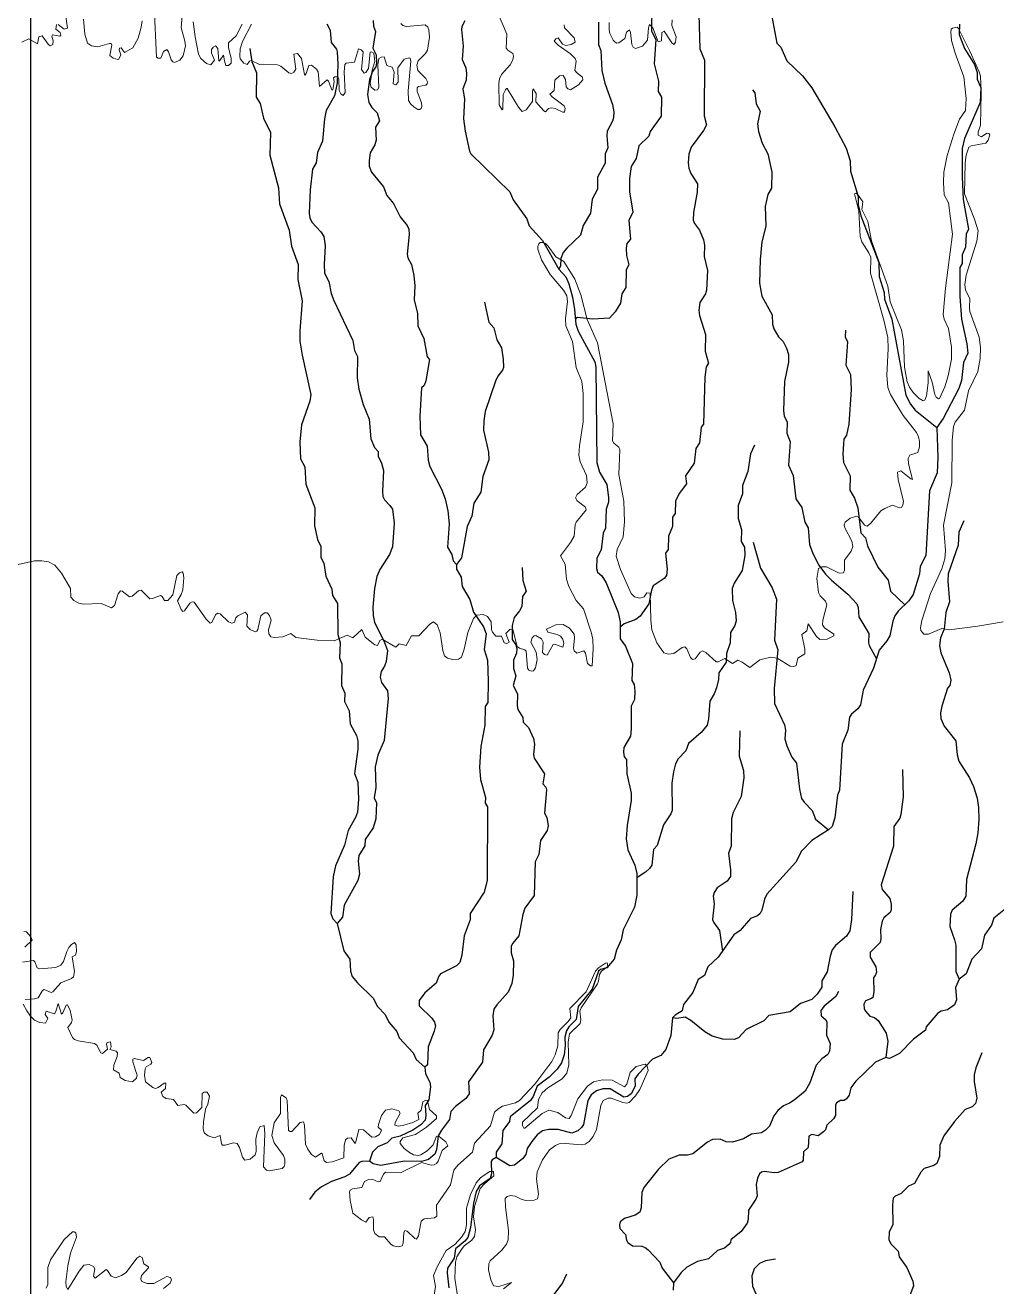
# Model space of a CAD drawing. Header units: feet. Extents: x -72 to 1107026, y -16 to 8357890.
# Drawn here: x 719295 to 745099, y 8180995 to 8214493 of the extents above; entities that cross this region are included whole.
import ezdxf

# ---------------------------------------------------------------- set-up
doc = ezdxf.new("R2010")
doc.units = ezdxf.units.FT
doc.header["$LTSCALE"] = 10
doc.header["$MEASUREMENT"] = 0
doc.layers.get('0').update_dxf_attribs({"linetype": 'CONTINUOUS'})
doc.layers.add('CURVAS_PERU_500_PSAD-18', color=23, linetype='CONTINUOUS', lineweight=5)
doc.layers.add('Hidrografia-IGN-QUEBRADAS', color=151, linetype='CONTINUOUS', lineweight=25)

msp = doc.modelspace()

# ---------------------------------------------------------------- linework, layer by layer
at = {"color": 1}
msp.add_lwpolyline([(842429, 8122447), (719447, 8122447), (719447, 8280092), (842429, 8280092)], close=True, dxfattribs=at)
msp.add_lwpolyline([(842429, 8122447), (719447, 8122447), (719447, 8280092), (842429, 8280092)], close=True, dxfattribs=at)
at = {"layer": 'CURVAS_PERU_500_PSAD-18'}
for points in [[(720171, 8214509), (720329, 8214388), (720420, 8214411), (720340, 8214978)], [(722721, 8214992), (722783, 8213644), (722824, 8213617), (722898, 8213615), (722968, 8213798), (723052, 8213845), (723098, 8213790), (723172, 8213577), (723216, 8213517), (723264, 8213507), (723401, 8213563), (723488, 8213683), (723549, 8213950), (723537, 8214074), (723435, 8214434), (723482, 8214955)], [(731811, 8214900), (732086, 8214258), (732072, 8213886), (732117, 8213827), (732242, 8213745), (732265, 8213676), (732246, 8213578), (732179, 8213444), (731949, 8213182), (731889, 8213072), (731871, 8212949), (731886, 8212375), (731962, 8212246), (731978, 8212257), (731993, 8212656), (732047, 8212774), (732075, 8212815), (732098, 8212810), (732396, 8212320), (732490, 8212205), (732604, 8212246), (732766, 8212468), (732765, 8212743), (732788, 8212804), (732865, 8212678), (732858, 8212461), (733070, 8212221), (733113, 8212196), (733197, 8212286), (733270, 8212300), (733369, 8212285), (733572, 8212189), (733621, 8212188), (733638, 8212284), (733611, 8212352), (733291, 8212591), (733229, 8212667), (733343, 8212760), (733358, 8213030), (733486, 8213147), (733579, 8213159), (733644, 8213054), (733661, 8212856), (733711, 8212801), (733781, 8212781), (733994, 8212911), (734108, 8213042), (734094, 8213110), (733937, 8213234), (733895, 8213296), (733924, 8213542), (733902, 8213612), (733778, 8213736), (733453, 8213968), (733345, 8214072), (733384, 8214133), (733451, 8214156), (733562, 8213991), (733652, 8213956), (733799, 8213980), (733902, 8214044), (733878, 8214162), (733617, 8214427), (733609, 8214501)], [(720033, 8214079), (719998, 8214203), (720017, 8214242), (720211, 8214199), (720241, 8214231), (720224, 8214302), (720106, 8214392), (720126, 8214513)], [(720841, 8214656), (720877, 8214258), (720952, 8214020), (721051, 8213949), (721223, 8213919), (721533, 8214010), (721582, 8214006), (721595, 8213961), (721542, 8213693), (721635, 8213615), (721756, 8213586), (721779, 8213594), (721830, 8213708), (721787, 8213838), (721800, 8213884), (721847, 8213897), (721929, 8213773), (722154, 8213889), (722294, 8214152), (722376, 8214440), (722398, 8214614)], [(723756, 8214583), (723805, 8214186), (723901, 8213721), (723963, 8213613), (724110, 8213480), (724227, 8213443), (724318, 8213568), (724246, 8213754), (724239, 8213853), (724286, 8213911), (724351, 8213945), (724415, 8213874), (724435, 8213550), (724451, 8213535), (724468, 8213554), (724565, 8213700), (724584, 8213544), (724626, 8213426), (724695, 8213425), (724769, 8213490), (724765, 8213613), (724694, 8213905), (724695, 8214029), (724894, 8214213), (725061, 8214521)], [(725305, 8214525), (725062, 8214061), (725004, 8213870), (724991, 8213671), (725007, 8213598), (725101, 8213483), (725190, 8213454), (725249, 8213535), (725293, 8213554), (725518, 8213451), (725991, 8213444), (726082, 8213403), (726296, 8213231), (726366, 8213207), (726430, 8213245), (726480, 8213330), (726432, 8213723), (726524, 8213743), (726633, 8213608), (726712, 8213187), (726729, 8213171), (726754, 8213214), (726829, 8213425), (726897, 8213432), (727032, 8213323), (727074, 8213260), (727108, 8212868), (727314, 8213041), (727353, 8213012), (727442, 8212779), (727462, 8212779), (727476, 8212827), (727502, 8213002), (727483, 8213100), (727522, 8213127), (727596, 8213125), (727628, 8213061), (727637, 8212762), (727681, 8212673), (727740, 8212630), (727795, 8212706), (727762, 8213254), (727783, 8213453), (727819, 8213484), (728038, 8213511), (728150, 8213863), (728221, 8213844), (728268, 8213789), (728223, 8213318), (728297, 8213222), (728342, 8213234), (728416, 8213342), (728453, 8213776), (728495, 8213790), (728554, 8213747), (728578, 8213528), (728508, 8213299), (728461, 8212944), (728486, 8212849), (728580, 8212769), (728651, 8212782), (728687, 8212843), (728663, 8213442), (728688, 8213613), (728753, 8213649), (728827, 8213653), (728896, 8213420), (729039, 8213378), (729097, 8213248), (729071, 8212940), (729135, 8212910), (729198, 8212981), (729187, 8213364), (729357, 8213590), (729499, 8213625), (729522, 8213615), (729534, 8213543), (729462, 8212747), (729474, 8212498), (729541, 8212393), (729616, 8212328), (729719, 8212257), (729768, 8212257), (729810, 8212284), (729825, 8212332), (729819, 8212431), (729707, 8212735), (729701, 8212834), (729739, 8212864), (729934, 8212906), (729970, 8212939), (729976, 8212989), (729936, 8213078), (729723, 8213289), (729694, 8213433), (729732, 8213551), (729926, 8213745), (729978, 8213829), (730031, 8214175), (730016, 8214373), (729990, 8214444), (729915, 8214505), (729419, 8214457), (729326, 8214488), (729275, 8214543)], [(734801, 8214569), (734802, 8214370), (734825, 8214273), (734914, 8214094), (734965, 8214039), (735009, 8214017), (735058, 8214025), (735220, 8214141), (735262, 8214307), (735341, 8214367), (735370, 8214302), (735406, 8213980), (735443, 8213915), (735507, 8213879), (735694, 8213941), (735822, 8214094), (735845, 8214422), (735877, 8214511), (735965, 8214426), (736107, 8214053), (736197, 8214076), (736206, 8214299), (736262, 8214339), (736467, 8214027), (736522, 8213979), (736562, 8214039), (736586, 8214187), (736467, 8214486), (736482, 8214633)], [(719209, 8214043), (719388, 8214128), (719621, 8213996), (719658, 8214188), (719749, 8214215), (719902, 8213988), (719961, 8213948), (720028, 8213981), (720033, 8214079)], [(738538, 8197435), (738808, 8197640), (739098, 8197712), (739269, 8197684), (739608, 8197473), (739706, 8197465), (739774, 8197494), (739813, 8197686), (740004, 8197798), (740005, 8197922), (739926, 8198313), (740058, 8198415), (740094, 8198598), (740307, 8198261), (740399, 8198178), (740595, 8198189), (740772, 8198278), (740771, 8198323), (740521, 8198488), (740469, 8198570), (740476, 8198695), (740584, 8199104), (740552, 8199197), (740412, 8199340), (740366, 8199427), (740323, 8199799), (740361, 8200069), (740449, 8200112), (740574, 8200112), (740909, 8199947), (741031, 8199952), (741059, 8200019), (741058, 8200292), (741236, 8200532), (741273, 8200650), (741248, 8200797), (741062, 8201150), (741050, 8201224), (741075, 8201294), (741208, 8201405), (741373, 8201456), (741437, 8201420), (741590, 8201222), (741656, 8201195), (741756, 8201268), (742017, 8201601), (742125, 8201664), (742334, 8201747), (742519, 8201675), (742567, 8201686), (742605, 8201749), (742623, 8201847), (742483, 8202429), (742459, 8202625), (742547, 8202664), (742818, 8202444), (742862, 8202435), (742751, 8202843), (742748, 8202992), (742793, 8203079), (743002, 8203151), (743044, 8203294), (743047, 8203444), (743020, 8203566), (742964, 8203677), (742616, 8204134), (742414, 8204450), (742278, 8204690), (742210, 8204877), (742177, 8205199), (742218, 8205898), (742202, 8206197), (742102, 8206661), (741745, 8207911), (741754, 8208333), (741705, 8208447), (741512, 8208739), (741467, 8208882), (741437, 8209555), (741318, 8210014), (741360, 8210030), (741404, 8210010), (741541, 8209803), (741517, 8209601), (741677, 8209281), (741770, 8208765), (742206, 8207567), (742271, 8207149), (742571, 8206408), (742619, 8206112), (742647, 8205413), (742723, 8205021), (742779, 8204882), (742879, 8204739), (743037, 8204579), (743145, 8204519), (743191, 8204534), (743232, 8204651), (743278, 8204998), (743281, 8205316), (743383, 8205013), (743455, 8204684), (743492, 8204619), (743551, 8204573), (743574, 8204580), (743719, 8204895), (743811, 8205181), (743893, 8205623), (743897, 8205947), (743816, 8206440), (743703, 8206691), (743677, 8206812), (743733, 8207510), (743925, 8208947), (743821, 8209773), (743702, 8209990), (743682, 8210315), (743695, 8210589), (743783, 8211030), (743962, 8211603), (744107, 8212002), (744265, 8212225), (744284, 8212549), (744225, 8213120), (743994, 8213753), (743897, 8214089), (743875, 8214313), (743885, 8214387), (743922, 8214419), (744044, 8214440), (744084, 8214410), (744387, 8213807), (744632, 8213260), (744666, 8213139), (744689, 8212690), (744669, 8211841), (744607, 8211651), (744607, 8211578), (744692, 8211531), (744835, 8211625), (744885, 8211617), (744917, 8211583), (744874, 8211440), (744809, 8211365), (744419, 8211291), (744355, 8211253), (744282, 8211042), (744257, 8210843), (744240, 8210019), (744510, 8209342), (744606, 8209032), (744568, 8208761), (744282, 8207855), (744252, 8207608), (744270, 8207459), (744388, 8207241), (744371, 8206992), (744387, 8206894), (744633, 8206213), (744664, 8205940), (744660, 8205640), (744599, 8205296), (744344, 8204782), (744242, 8204269), (743997, 8203954), (743946, 8203841), (743910, 8203468), (743904, 8202344), (743682, 8201217), (743734, 8200544), (743723, 8200320), (743642, 8200058), (743337, 8199401), (743111, 8198686), (743070, 8198490), (743083, 8198418), (743163, 8198324), (743287, 8198322), (743638, 8198471), (743832, 8198435), (744600, 8198534), (745265, 8198651)], [(725766, 8198336), (725819, 8198255), (725916, 8198234), (726140, 8198249), (726346, 8198337), (726483, 8198238), (727053, 8198161), (727502, 8198148), (727844, 8198297), (727999, 8198228), (728234, 8198445), (728326, 8198246), (728577, 8198041), (728647, 8198025), (728714, 8198159), (728779, 8198188), (729142, 8197976), (729225, 8198066), (729411, 8198019), (729554, 8198280), (729747, 8198277), (730038, 8198586), (730143, 8198648), (730232, 8198568), (730319, 8198361), (730389, 8197892), (730432, 8197749), (730507, 8197685), (730652, 8197649), (730801, 8197658), (730878, 8197716), (730955, 8197927), (731050, 8198369), (731201, 8198739), (731290, 8198826), (731460, 8198849), (731569, 8198791), (731668, 8198649), (731678, 8198450), (731702, 8198380), (731794, 8198268), (731948, 8198273), (732016, 8198093), (732088, 8198077), (732152, 8198113), (732064, 8198344), (732174, 8198454), (732242, 8198451), (732364, 8197996), (732421, 8197950), (732565, 8197909), (732596, 8197871), (732635, 8197425), (732675, 8197364), (732745, 8197337), (732791, 8197351), (732852, 8197430), (732888, 8197651), (732862, 8197848), (732721, 8198111), (732758, 8198228), (732813, 8198279), (732861, 8198287), (733011, 8198201), (733051, 8198112), (733033, 8197839), (733084, 8197786), (733155, 8197770), (733315, 8198048), (733363, 8198057), (733573, 8197982), (733599, 8198073), (733572, 8198194), (733508, 8198271), (733421, 8198319), (733178, 8198373), (733137, 8198460), (733385, 8198572), (733582, 8198582), (733752, 8198479), (733872, 8198321), (733887, 8198223), (733856, 8197950), (733872, 8197878), (733948, 8197815), (734134, 8197878), (734173, 8197817), (734232, 8197549), (734308, 8197486), (734354, 8197483), (734383, 8197931), (734370, 8198181), (734334, 8198352), (734124, 8198992), (733926, 8199214), (733734, 8199593), (733673, 8199783), (733634, 8200181), (733515, 8200400), (733778, 8200757), (733878, 8200930), (733904, 8201227), (733929, 8201297), (734194, 8201625), (734175, 8201695), (733958, 8201862), (733906, 8201944), (733953, 8202029), (734179, 8202225), (734223, 8202340), (734199, 8202538), (734035, 8202902), (733998, 8203073), (734013, 8203322), (734118, 8203963), (734112, 8204712), (734075, 8205035), (733929, 8205406), (733832, 8206099), (733653, 8206510), (733649, 8206709), (733700, 8207156), (733681, 8207304), (733593, 8207454), (733241, 8207877), (733009, 8208261), (732907, 8208543), (732909, 8208617), (732934, 8208688), (732971, 8208720), (733045, 8208726), (733065, 8208718)], [(733065, 8208718), (733113, 8208698), (733181, 8208624), (733387, 8208342), (733600, 8208215), (733896, 8207752), (734052, 8207331), (734222, 8206678), (734493, 8206060), (734907, 8203907), (734894, 8203460), (734929, 8203395), (735065, 8203286), (735088, 8203215), (735062, 8202567), (735194, 8201855), (735212, 8201305), (735174, 8200907), (735015, 8200569), (734990, 8200397), (735105, 8200041), (735387, 8199401), (735475, 8199314), (735619, 8199279), (735733, 8199317), (735805, 8199417), (735897, 8199415), (735907, 8198691), (735939, 8198443), (736070, 8198093), (736257, 8197829), (736376, 8197795), (736524, 8197809), (736743, 8197973), (736814, 8197990), (736865, 8197937), (736965, 8197708), (737015, 8197655), (737087, 8197666), (737219, 8197847), (737282, 8197883), (737370, 8197837), (737648, 8197589), (737697, 8197588), (737874, 8197676), (738078, 8197544), (738224, 8197635), (738337, 8197583), (738538, 8197435)], [(719025, 8200156), (719537, 8200267), (719737, 8200272), (719909, 8200246), (720085, 8200155), (720262, 8199945), (720498, 8199533), (720507, 8199310), (720589, 8199218), (720719, 8199145), (720841, 8199116), (721314, 8199139), (721590, 8199027), (721664, 8199087), (721767, 8199395), (721823, 8199476), (721870, 8199467), (722062, 8199311), (722132, 8199332), (722305, 8199476), (722376, 8199490), (722605, 8199265), (722678, 8199269), (722887, 8199352), (722928, 8199328), (722990, 8199221), (723086, 8199220), (723214, 8199371), (723325, 8199882), (723396, 8199951), (723464, 8199981), (723492, 8199946), (723504, 8199822), (723477, 8199498), (723440, 8199380), (723337, 8199212), (723435, 8198982), (723481, 8198925), (723524, 8198943), (723663, 8199148), (723731, 8199178), (723779, 8199169), (724098, 8198722), (724205, 8198619), (724248, 8198632), (724348, 8198833), (724404, 8198879), (724475, 8198860), (724691, 8198653), (724783, 8198617), (724851, 8198640), (724891, 8198758), (724940, 8198814), (725141, 8198910), (725199, 8198836), (725184, 8198539), (725267, 8198447), (725402, 8198386), (725448, 8198401), (725471, 8198445), (725549, 8198810), (725646, 8198887), (725718, 8198889), (725785, 8198815), (725828, 8198699), (725758, 8198435), (725766, 8198336)], [(719282, 8190008), (719478, 8190194), (719448, 8190288), (719332, 8190418), (719260, 8190427)], [(719291, 8188627), (719540, 8188643), (719635, 8188671), (719757, 8188858), (719798, 8188886), (719981, 8188813), (720029, 8188824), (720243, 8189065), (720520, 8189177), (720580, 8189222), (720607, 8189366), (720545, 8189760), (720633, 8189804), (720656, 8189901), (720646, 8190075), (720601, 8190134), (720520, 8190081), (720457, 8190004), (720397, 8189895), (720310, 8189634), (720243, 8189530), (720106, 8189472), (719684, 8189441), (719612, 8189463), (719553, 8189625), (719517, 8189657), (719222, 8189616)], [(734441, 8189372), (734190, 8188828), (733757, 8188381), (733787, 8188138), (733716, 8188036), (733501, 8187827), (733450, 8187742), (733443, 8187394), (733373, 8187155), (733282, 8186977), (732834, 8186376), (732422, 8185940), (732313, 8185881), (731975, 8185794), (731848, 8185715), (731760, 8185627), (731649, 8185272), (731228, 8184811), (731178, 8184572), (730788, 8184223), (730678, 8184087), (730586, 8183700), (730221, 8183164), (730224, 8182868), (730164, 8182827), (729892, 8182798), (729815, 8182736), (729737, 8182346), (729687, 8182263), (729641, 8182280), (729443, 8182471), (729377, 8182493), (729350, 8182425), (729333, 8182151), (729304, 8182082), (729211, 8182055), (729065, 8182086), (729004, 8182129), (728841, 8182318), (728694, 8182320), (728577, 8182410), (728546, 8182504), (728545, 8182779), (728523, 8182849), (728429, 8182830), (728342, 8182714), (728230, 8182769), (727999, 8182946), (727926, 8183288), (727910, 8183512), (727923, 8183560), (727986, 8183596), (728232, 8183634), (728302, 8183790), (728413, 8183844), (728512, 8183853), (728672, 8183784), (728721, 8183786), (728810, 8183989), (728863, 8184039), (729259, 8184023), (729818, 8184297), (730081, 8184228), (730155, 8184230), (730218, 8184270), (730263, 8184330), (730366, 8184610), (730519, 8184737), (730466, 8184845), (730293, 8184988), (730220, 8184992), (730128, 8184762), (729973, 8184601), (729804, 8184495), (729731, 8184477), (729610, 8184502), (729500, 8184563), (729359, 8184666), (729249, 8184800), (729253, 8184849), (729327, 8184948), (729661, 8185042), (729951, 8185237), (730217, 8185463), (730218, 8185534), (730033, 8185699), (729983, 8185942), (729937, 8185953), (729851, 8185908), (729814, 8185688), (729721, 8185606), (729746, 8185440), (729592, 8185359), (729353, 8185284), (729206, 8185259), (729113, 8185288), (729124, 8185360), (729249, 8185604), (729221, 8185668), (729029, 8185716), (728860, 8185683), (728757, 8185543), (728677, 8185307), (728665, 8185233), (728756, 8185150), (728706, 8185039), (728599, 8184976), (728501, 8184965), (728279, 8185163), (728160, 8185173), (728071, 8184811), (728052, 8184806), (727956, 8184949), (727858, 8184938), (727800, 8184894), (727768, 8184748), (727753, 8184414), (727444, 8184315), (727296, 8184296), (727239, 8184337), (727184, 8184529), (727164, 8184543), (727120, 8184520), (727002, 8184432), (726902, 8184506), (726798, 8184647), (726741, 8184785), (726714, 8185283), (726689, 8185377), (726595, 8185358), (726377, 8185119), (726328, 8185116), (726287, 8185143), (726250, 8185940), (726227, 8186011), (726102, 8186088), (726074, 8186024), (726073, 8185600), (725908, 8185352), (725849, 8185009), (725905, 8184819), (726159, 8184480), (726189, 8184385), (726193, 8184260), (726173, 8184188), (726119, 8184138), (725777, 8184075), (725704, 8184092), (725623, 8184182), (725659, 8185056), (725643, 8185277), (725529, 8185240), (725452, 8185084), (725418, 8184913), (725432, 8184589), (725401, 8184494), (725268, 8184383), (725125, 8184355), (725065, 8184433), (724984, 8184695), (724920, 8184801), (724825, 8184818), (724609, 8184753), (724535, 8184752), (724504, 8184789), (724473, 8185009), (724315, 8184950), (724150, 8185007), (724050, 8185081), (724017, 8185200), (724026, 8185374), (724079, 8185713), (724145, 8185844), (724185, 8186057), (724126, 8186162), (724052, 8186166), (723992, 8186126), (723986, 8185754), (723843, 8185615), (723772, 8185606), (723563, 8185819), (723516, 8185834), (723347, 8185805), (723230, 8185965), (723034, 8185992), (722953, 8186049), (722906, 8186160), (723017, 8186258), (723032, 8186405), (722988, 8186405), (722826, 8186288), (722756, 8186263), (722686, 8186284), (722491, 8186439), (722467, 8186612), (722485, 8186785), (722505, 8186831), (722633, 8186907), (722658, 8186949), (722607, 8187087), (722561, 8187085), (722437, 8187003), (722268, 8187040)], [(732002, 8180938), (732211, 8181112), (731878, 8180999), (731736, 8181017), (731664, 8181175), (731599, 8181442), (731610, 8181616), (731643, 8181682), (731956, 8181968), (732074, 8182129), (732126, 8182243), (732131, 8182492), (732047, 8183111), (732039, 8183335), (732091, 8183388), (732186, 8183416), (732309, 8183397), (732464, 8183317), (732586, 8183289), (732810, 8183290), (732898, 8183334), (732926, 8183452), (732878, 8183849), (732890, 8184048), (733032, 8184366), (733224, 8184627), (733382, 8184748), (733474, 8184786), (733647, 8184803), (734070, 8184762), (734167, 8184782), (734271, 8184851), (734379, 8184988), (734467, 8185167), (734584, 8185805), (734649, 8185938), (734782, 8186002), (734857, 8185999), (735163, 8185891), (735261, 8185873), (735333, 8185891), (735508, 8186067), (735615, 8186236), (735844, 8186735), (735818, 8186856), (735764, 8186904), (735523, 8186843), (735361, 8186688), (735274, 8186376), (735209, 8186307), (734881, 8186479), (734631, 8186491), (734389, 8186438), (734228, 8186321), (733971, 8185983), (733799, 8185541), (733739, 8185465), (733644, 8185480), (733441, 8185624), (733200, 8185682), (733023, 8185592), (732564, 8185208), (732540, 8185210), (732500, 8185273), (732505, 8185369), (732900, 8185749), (732925, 8185971), (733029, 8186140), (733178, 8186273), (733556, 8186516), (733680, 8186671), (733729, 8186889), (733713, 8187489), (733748, 8187710), (734030, 8187988), (734048, 8188086), (734028, 8188310), (734057, 8188405), (734495, 8189043), (734524, 8189111), (734544, 8189285), (734604, 8189377), (734770, 8189498), (734753, 8189592), (734705, 8189584), (734517, 8189462), (734441, 8189372)], [(722215, 8186768), (722264, 8186611), (722248, 8186538), (722140, 8186440), (721946, 8186476), (721814, 8186548), (721792, 8186668), (721642, 8186753), (721650, 8186875), (721733, 8187111), (721743, 8187210), (721712, 8187247), (721543, 8187292), (721579, 8187366), (721563, 8187499), (721471, 8187480), (721458, 8187433), (721480, 8187303), (721348, 8187189), (721305, 8187210), (721195, 8187406), (721139, 8187454), (720697, 8187525), (720605, 8187564), (720552, 8187617), (720429, 8187882), (720521, 8188010), (720538, 8188082), (720489, 8188327), (720416, 8188484), (720378, 8188475), (720290, 8188268), (720256, 8188236), (720168, 8188517), (720112, 8188301), (720075, 8188238), (719847, 8188317), (719824, 8188222), (719897, 8188121), (719830, 8187994), (719682, 8188014), (719545, 8188076), (719436, 8188178), (719334, 8188320), (719237, 8188495)], [(722268, 8187040), (722194, 8187056), (722150, 8187041), (722151, 8186967), (722214, 8186770)], [(722214, 8186770), (722215, 8186768)], [(730121, 8180531), (730196, 8180999), (730139, 8181290), (730233, 8181522), (730476, 8181958), (730704, 8182113), (730887, 8182318), (730979, 8182466), (731018, 8182635), (731013, 8183084), (731120, 8183443), (731273, 8183757), (731387, 8183889), (731488, 8183962), (731638, 8184053), (731733, 8184058), (731742, 8183938), (731493, 8183731), (731380, 8183600), (731226, 8183124), (731205, 8182852), (731250, 8182505), (731226, 8182333), (731157, 8182230), (730957, 8182079), (730878, 8181983), (730759, 8181792), (730720, 8181648), (730705, 8181224), (730763, 8180804)], [(719855, 8180961), (719893, 8181053), (719892, 8181502), (719969, 8181712), (720326, 8182254), (720549, 8182452), (720598, 8182457), (720638, 8182431), (720661, 8182309), (720500, 8181890), (720423, 8181549), (720372, 8181127), (720385, 8181003), (720426, 8180921), (720725, 8181411), (720850, 8181565), (720996, 8181583), (721109, 8181536), (721143, 8181471), (721108, 8181276), (721155, 8181220), (721443, 8181452), (721484, 8181428), (721575, 8181279), (721689, 8181236), (721854, 8181294), (721980, 8181375), (722259, 8181757), (722339, 8181810), (722399, 8181773), (722443, 8181604), (722565, 8181520), (722568, 8181496), (722380, 8181298), (722365, 8181200), (722392, 8181132), (722533, 8181083), (722707, 8181083), (723056, 8181270), (723151, 8181245), (723179, 8181178), (723146, 8181086), (722967, 8180951)]]:
    msp.add_lwpolyline(points, dxfattribs=at)
at = {"layer": 'Hidrografia-IGN-QUEBRADAS'}
for points in [[(735941, 8215007), (735925, 8214333), (736045, 8214117), (735999, 8213470), (736111, 8213010), (736109, 8212736), (736197, 8212587), (736185, 8212075), (735890, 8211671), (735860, 8211551), (735592, 8211291), (735523, 8210950), (735388, 8210744), (735347, 8210422), (735342, 8210072), (735430, 8209531), (735324, 8209308), (735372, 8208813), (735276, 8208700), (735260, 8208576), (735268, 8208376), (735325, 8208133), (735259, 8208002), (735247, 8207528), (735144, 8207358), (735108, 8207112), (734963, 8206879), (734810, 8206718), (734362, 8206689), (733966, 8206732), (733923, 8206708), (733908, 8206682)], [(737181, 8215088), (737212, 8213864), (737332, 8213565), (737325, 8212091), (737389, 8211851), (737312, 8211695), (736984, 8211256), (736919, 8211067), (736904, 8210843), (736924, 8210695), (736975, 8210554), (737152, 8210286), (737140, 8210062), (737043, 8209520), (737035, 8209321), (737069, 8209228), (737208, 8209051), (737309, 8208796), (737339, 8208649), (737329, 8208350), (737413, 8207978), (737391, 8207454), (737359, 8207360), (737213, 8207127), (737183, 8206931), (737208, 8206784), (737367, 8206284), (737358, 8205835), (737446, 8205524), (737378, 8205423), (737347, 8205150), (737307, 8203901), (737246, 8203823), (737201, 8203402), (737105, 8203256), (737058, 8202861), (736833, 8202532), (736860, 8202313), (736662, 8202058), (736566, 8201855), (736556, 8201532), (736489, 8201429), (736483, 8201180), (736381, 8200925), (736372, 8200576), (736305, 8200474), (736344, 8200051), (736324, 8199879), (736263, 8199800), (735974, 8199608), (735925, 8199494), (735860, 8199125), (735628, 8198801), (735512, 8198709), (735207, 8198597), (735093, 8198507)], [(727305, 8214534), (727398, 8214360), (727424, 8214037), (727559, 8213858), (727580, 8213787), (727602, 8213463), (727578, 8212964), (727507, 8212622), (727289, 8212229), (727248, 8212009), (727191, 8211412), (727061, 8211115), (727025, 8210843), (726928, 8210669), (726866, 8210123), (726833, 8209499), (726852, 8209376), (726908, 8209264), (727149, 8209011), (727225, 8208883), (727257, 8208636), (727231, 8208136), (727244, 8207912), (727358, 8207690), (727421, 8207371), (727495, 8207185), (727999, 8206124), (728043, 8205855), (728124, 8205701), (728112, 8205127), (728156, 8204831), (728272, 8204422), (728434, 8204030), (728473, 8203509), (728575, 8203281), (728673, 8203170), (728669, 8203046), (728755, 8202866), (728807, 8202673), (728783, 8202125), (728797, 8201976), (728841, 8201887), (728980, 8201744), (729046, 8201639), (729096, 8201269), (729050, 8200647), (728973, 8200436), (728714, 8200038), (728634, 8199855), (728568, 8199537), (728528, 8199039), (728537, 8198815), (728576, 8198644), (728840, 8198106), (728913, 8197894), (728879, 8197598), (728841, 8197478), (728746, 8197333), (728725, 8197184), (728757, 8197039), (728915, 8196815), (728935, 8196617), (728830, 8195503), (728660, 8195115), (728591, 8194798), (728605, 8194249), (728566, 8193977), (728626, 8193842), (728611, 8193418), (728533, 8193182), (728321, 8192873), (728311, 8192702), (728153, 8192448), (728140, 8192299), (728169, 8191951), (728132, 8191780), (727765, 8191128), (727724, 8190808), (727580, 8190644)], [(728536, 8214618), (728548, 8214468), (728602, 8214330), (728528, 8213887), (728614, 8213709), (728624, 8213485), (728604, 8213388), (728518, 8213265), (728442, 8213054), (728389, 8212658), (728425, 8212438), (728504, 8212311), (728643, 8212168), (728702, 8211954), (728601, 8211785), (728617, 8211438), (728580, 8211319), (728460, 8211101), (728426, 8210904), (728428, 8210754), (728492, 8210593), (728808, 8210206), (728902, 8209975), (729076, 8209763), (729251, 8209404), (729439, 8209171), (729481, 8209081), (729493, 8208932), (729435, 8208411), (729460, 8208315), (729556, 8208143), (729614, 8207849), (729642, 8207576), (729626, 8207201), (729714, 8206837), (729719, 8206513), (729883, 8206178), (729970, 8205686), (730032, 8205613), (729932, 8205048), (729890, 8204931), (729823, 8204861), (729777, 8204112), (729794, 8203613), (729971, 8203314), (729993, 8202941), (730039, 8202773), (730354, 8202176), (730449, 8201919), (730518, 8201601), (730557, 8201253), (730514, 8200632), (730627, 8200439), (730659, 8200268), (730751, 8200173)], [(730970, 8214610), (730888, 8214456), (730881, 8214381), (730925, 8213934), (730901, 8213586), (731001, 8213359), (731018, 8213210), (731003, 8213036), (730919, 8212802), (730958, 8212530), (730936, 8212006), (730979, 8211684), (731095, 8211146), (731131, 8211081), (732164, 8210065), (732253, 8209859), (732618, 8209352), (732684, 8209164), (733033, 8208773), (733468, 8208014), (733650, 8207811), (733735, 8207630), (733830, 8207268), (733887, 8206948), (733918, 8206557), (733980, 8206366), (734427, 8205558), (734451, 8205410), (734480, 8202886), (734552, 8202622), (734742, 8202299), (734789, 8201954), (734786, 8201829), (734724, 8201641), (734709, 8201141), (734647, 8201006), (734593, 8200560), (734474, 8200342), (734466, 8200068), (734492, 8199973), (734607, 8199876), (734722, 8199683), (735040, 8198896), (735093, 8198652), (735093, 8198203), (735242, 8198007), (735423, 8197542), (735405, 8197093), (735466, 8196985), (735488, 8196812), (735481, 8196587), (735388, 8196414), (735392, 8195814), (735372, 8195616), (735195, 8195316), (735182, 8195192), (735204, 8195070), (735264, 8194993), (735272, 8194618), (735386, 8194106), (735387, 8193907), (735279, 8193240), (735260, 8192891), (735299, 8192595), (735488, 8192187), (735538, 8191968), (735539, 8191394), (735480, 8191075), (735176, 8190474), (735125, 8190205), (734999, 8189933), (734933, 8189692), (734741, 8189463), (734574, 8189419), (734517, 8189372), (734356, 8188900), (733981, 8188435), (733929, 8188091), (733736, 8187897), (733671, 8187791), (733624, 8187623), (733636, 8187399), (733609, 8187150), (733542, 8186937), (733425, 8186775), (733213, 8186563), (732894, 8186325), (732789, 8186045), (732717, 8185944), (732176, 8185503), (732153, 8185381), (731976, 8185140), (731953, 8184792), (731801, 8184565), (731799, 8184429)], [(734520, 8214578), (734519, 8213978), (734582, 8213818), (734614, 8213294), (734691, 8212953), (734894, 8212389), (734925, 8212192), (734921, 8212042), (734894, 8211946), (734752, 8211683), (734742, 8211559), (734770, 8211235), (734700, 8211079), (734700, 8210829), (734495, 8210460), (734491, 8210137), (734356, 8209871), (734308, 8209501), (734118, 8209179), (734043, 8208917), (733677, 8208576), (733584, 8208460), (733522, 8208297), (733515, 8208098), (733468, 8208014)], [(739123, 8214726), (739262, 8214016), (739366, 8213911), (739527, 8213546), (739943, 8213150), (740184, 8212831), (740795, 8211799), (741100, 8211225), (741208, 8210893), (741213, 8210619), (741414, 8209948), (741420, 8209724), (741489, 8209433), (741965, 8208197), (741972, 8207825), (742106, 8207395), (742113, 8207221), (742316, 8206684), (742681, 8204668), (742812, 8204427), (742932, 8204268), (743507, 8203810)], [(744106, 8214518), (744096, 8214244), (744244, 8213874), (744510, 8213453), (744575, 8213238), (744577, 8213064), (744677, 8212844), (744659, 8212445), (744240, 8211484), (744178, 8211217), (744176, 8210467), (744206, 8209868), (744352, 8209082), (744290, 8208948), (744266, 8208599), (744180, 8208392), (744184, 8208168), (744122, 8208062), (744121, 8207287), (744161, 8206689), (744306, 8206030), (744331, 8205782), (744214, 8205534), (744160, 8205062), (744090, 8204849), (743675, 8204051), (743507, 8203810)], [(725263, 8213872), (725316, 8213527), (725437, 8213227), (725425, 8212579), (725538, 8212415), (725627, 8212026), (725807, 8211643), (725792, 8211045), (726024, 8210177), (726047, 8209753), (726304, 8209049), (726369, 8208630), (726548, 8208138), (726535, 8207739), (726649, 8207177), (726586, 8206380), (726591, 8206105), (726648, 8205735), (726879, 8204686), (726854, 8204514), (726630, 8203878), (726589, 8203430), (726605, 8202981), (726723, 8202764), (726747, 8202305), (726983, 8201674), (726980, 8201201), (727060, 8200835), (727147, 8200655), (727142, 8200357), (727230, 8200207), (727283, 8199861), (727439, 8199521), (727460, 8199348), (727587, 8199136), (727598, 8198312), (727658, 8198097), (727644, 8197697), (727706, 8197537), (727693, 8196963), (727780, 8196756), (727775, 8196533), (727900, 8196290), (727923, 8195942), (728090, 8195635), (728131, 8195492), (728125, 8195267), (728044, 8194623), (728133, 8194393), (728149, 8193943), (728118, 8193595), (728071, 8193453), (727871, 8193107), (727774, 8192720), (727534, 8192170), (727471, 8191877), (727413, 8190905), (727466, 8190766), (727580, 8190644)], [(738611, 8212776), (738675, 8212702), (738705, 8212405), (738817, 8212212), (738748, 8211871), (738767, 8211673), (738865, 8211363), (739015, 8211076), (739129, 8210590), (739118, 8210166), (739015, 8209997), (738949, 8209680), (738965, 8209156), (738860, 8208745), (738819, 8208272), (738801, 8207647), (738856, 8207303), (739134, 8206802), (739142, 8206553), (739177, 8206434), (739302, 8206217), (739423, 8206092), (739515, 8205914), (739570, 8205749), (739567, 8205549), (739463, 8205037), (739436, 8204262), (739448, 8204113), (739530, 8203960), (739526, 8203661), (739614, 8203430), (739566, 8202808), (739690, 8202537), (739765, 8201917), (739918, 8201691), (740005, 8201302), (740093, 8201151), (740126, 8200703), (740213, 8200469), (740376, 8200160), (740550, 8199915), (740707, 8199754), (741147, 8199385), (741381, 8199126), (741419, 8199034), (741433, 8198786), (741705, 8198339), (741691, 8198091), (741710, 8198019), (741904, 8197672)], [(731496, 8207142), (731608, 8206604), (731739, 8206457), (731823, 8206143), (731941, 8205924), (731993, 8205629), (731994, 8205404), (731974, 8205332), (731851, 8205175), (731787, 8205040), (731514, 8204236), (731475, 8203989), (731467, 8203739), (731602, 8203156), (731610, 8202957), (731445, 8202512), (731400, 8202091), (731211, 8201799), (731161, 8201454), (731031, 8201185), (730879, 8200349), (730751, 8200173)], [(741082, 8206394), (741075, 8206219), (741138, 8206089), (741091, 8205467), (741210, 8205221), (741232, 8204822), (741173, 8203900), (741110, 8203607), (741041, 8203504), (741027, 8203380), (741010, 8203106), (741030, 8202882), (741205, 8202524), (741194, 8202151), (741320, 8201938), (741409, 8201678), (741488, 8201010), (741609, 8200886), (741664, 8200669), (741936, 8200106), (742216, 8199757), (742275, 8199466), (742656, 8199099)], [(743507, 8203810), (743537, 8203011), (743518, 8202611), (743313, 8202131), (743212, 8200410), (743067, 8200121), (743047, 8199922), (742875, 8199374), (742767, 8199207), (742479, 8198930), (742390, 8198810), (742338, 8198669), (742255, 8198279), (742179, 8198150), (741974, 8197901), (741828, 8197423), (741547, 8196837), (741483, 8196446), (741413, 8196343), (741238, 8196203), (741185, 8196120), (741144, 8195773), (740991, 8195406), (740926, 8194183), (740866, 8194047), (740799, 8193451), (740724, 8193215), (740632, 8193131), (740190, 8192848), (739916, 8192560), (739766, 8192273), (738994, 8191421), (738928, 8191287), (738861, 8190995), (738819, 8190905), (738741, 8190843), (738555, 8190775), (738280, 8190452), (738113, 8190342), (737701, 8189746), (737426, 8189492), (737332, 8189262), (737169, 8189153), (737024, 8188808), (736781, 8188490), (736747, 8188322), (736554, 8188209), (736485, 8188138), (736438, 8187668), (736308, 8187291), (736179, 8187139), (735954, 8187034), (735577, 8186636), (735490, 8186513), (735494, 8186317), (735392, 8186118), (735290, 8186046), (735193, 8186031), (734831, 8186247), (734632, 8186252), (734467, 8186197), (734330, 8186089), (734235, 8185943), (734123, 8185305), (734070, 8185221), (733976, 8185139), (733815, 8185077), (733453, 8185167), (733204, 8185173), (733034, 8185132), (732896, 8185027), (732753, 8184853), (732629, 8184665), (732590, 8184511), (732503, 8184388), (732287, 8184221), (732165, 8184210), (731799, 8184429)], [(738660, 8203342), (738557, 8203114), (738483, 8202646), (738348, 8202270), (738342, 8202046), (738233, 8201742), (738229, 8201393), (738316, 8201106), (738309, 8200783), (738397, 8200633), (738405, 8200409), (738335, 8200016), (738122, 8199679), (738074, 8199538), (738082, 8199214), (738164, 8198900), (738175, 8198675), (738146, 8198554), (738026, 8198365), (738022, 8198091), (737920, 8197810), (737913, 8197580), (737713, 8197293), (737712, 8197119), (737658, 8196901), (737595, 8196738), (737476, 8196548), (737446, 8196075), (737404, 8195906), (737252, 8195709), (736910, 8195417), (736843, 8195230), (736637, 8195013), (736566, 8194882), (736509, 8194664), (736473, 8194367), (736482, 8193644), (736444, 8193552), (736249, 8193263), (736083, 8192713), (735981, 8192608), (735935, 8192187), (735880, 8192105), (735768, 8192005), (735538, 8191855)], [(744220, 8201329), (744089, 8201032), (744074, 8200684), (743812, 8199929), (743797, 8199730), (743847, 8199184), (743748, 8198901), (743704, 8198454), (743608, 8198224), (743580, 8198026), (743610, 8197829), (743833, 8197300), (743875, 8197106), (743856, 8196957), (743789, 8196887), (743637, 8196410), (743608, 8196238), (743615, 8196088), (743706, 8195884), (744010, 8195490), (744049, 8195117), (744091, 8194947), (744374, 8194507), (744478, 8194280), (744582, 8193972), (744615, 8193724), (744621, 8193400), (744592, 8193051), (744540, 8192756), (744295, 8191812), (744276, 8191364), (744199, 8191238), (743910, 8190999), (743866, 8190885), (743850, 8190561), (743980, 8190211), (744008, 8190064), (744013, 8189364), (744104, 8189167)], [(738627, 8200770), (738828, 8200074), (739131, 8199557), (739251, 8199257), (739195, 8198160), (739284, 8197905), (739187, 8196885), (739200, 8196486), (739460, 8195920), (739486, 8195772), (739471, 8195548), (739524, 8195356), (739656, 8195059), (739777, 8194902), (739861, 8194208), (739917, 8193964), (739984, 8193860), (740193, 8193645), (740287, 8193415), (740632, 8193131)], [(732492, 8200097), (732515, 8199748), (732603, 8199463), (732502, 8199326), (732482, 8199054), (732424, 8198943), (732281, 8198770), (732230, 8198552), (732227, 8198178), (732329, 8198037), (732354, 8197942), (732341, 8197818), (732266, 8197636), (732265, 8197411), (732325, 8197221), (732255, 8196958), (732374, 8196741), (732360, 8196417), (732377, 8196320), (732512, 8196110), (732522, 8195989), (732664, 8195848), (732796, 8195552), (732824, 8195405), (732797, 8195132), (732811, 8195033), (733084, 8194618), (733044, 8194349), (733126, 8194262), (733139, 8194190), (733089, 8193567), (733145, 8193456), (733183, 8193235), (733157, 8193114), (732977, 8192846), (732937, 8192474), (732835, 8192276), (732812, 8191386), (732563, 8191044), (732510, 8190877), (732404, 8190313), (732244, 8190123), (732198, 8190035), (732201, 8189861), (732262, 8189646), (732251, 8189271), (732219, 8189049), (732123, 8188819), (731822, 8188485), (731738, 8188362), (731718, 8188189), (731745, 8187816), (731693, 8187676), (731471, 8187285), (731441, 8186963), (731068, 8186434), (731086, 8186115), (730995, 8185998), (730722, 8185778), (730602, 8185651), (730567, 8185432), (730351, 8185157), (730265, 8185006), (730222, 8184634), (730178, 8184518), (730007, 8184374), (729816, 8184319), (729367, 8184326), (728728, 8184213), (728533, 8184256), (728435, 8184333)], [(730751, 8200173), (730747, 8200048), (730874, 8199836), (730899, 8199588), (731106, 8199247), (731201, 8198911), (731466, 8198518), (731538, 8198333), (731486, 8197913), (731576, 8197629), (731593, 8197080), (731578, 8196505), (731512, 8196403), (731500, 8195903), (731394, 8195338), (731360, 8194790), (731386, 8194466), (731516, 8193984), (731511, 8193834), (731572, 8193736), (731562, 8191786), (731488, 8191471), (731116, 8190910), (731117, 8190736), (730954, 8190317), (730888, 8189797), (730835, 8189606), (730748, 8189518), (730325, 8189306), (730280, 8189246), (730211, 8189060), (729910, 8188799), (729761, 8188599), (729754, 8188454), (730095, 8188125), (730162, 8188021), (730190, 8187925), (730160, 8187779), (729993, 8187362), (729975, 8186889), (729908, 8186822)], [(738279, 8195760), (738260, 8195086), (738374, 8194704), (738385, 8194505), (738308, 8194012), (738097, 8193587), (738053, 8193418), (738044, 8192694), (737976, 8192510), (738026, 8192063), (738023, 8191888), (737938, 8191768), (737673, 8191584), (737591, 8191460), (737564, 8191364), (737593, 8191167), (737547, 8190746), (737573, 8190676), (737737, 8190459), (737813, 8189908)], [(742596, 8194731), (742609, 8194006), (742554, 8193535), (742521, 8193441), (742368, 8193214), (742352, 8192692), (742028, 8191668), (742052, 8191548), (742259, 8191301), (742293, 8191155), (742290, 8191005), (742267, 8190935), (742096, 8190790), (742053, 8190701), (742013, 8190480), (742024, 8190230), (742002, 8190133), (741736, 8189874), (741736, 8189751), (741887, 8189493), (741901, 8189346), (741881, 8189274), (741821, 8189201), (741832, 8188827), (741808, 8188679), (741773, 8188645), (741609, 8188584), (741566, 8188499), (741580, 8188375), (741614, 8188309), (741731, 8188179), (741851, 8188148), (741946, 8188067), (742164, 8187733), (742202, 8187513), (742150, 8187087)], [(741278, 8191492), (741244, 8190743), (741198, 8190448), (741104, 8190301), (740819, 8190059), (740727, 8189940), (740671, 8189775), (740593, 8189358), (740456, 8189121), (740457, 8188948), (740332, 8188762), (740186, 8188625), (739882, 8188515), (739613, 8188294), (739049, 8188201), (738911, 8188058), (738441, 8187824), (738239, 8187605), (738124, 8187561), (737825, 8187567), (737537, 8187647), (737345, 8187763), (736977, 8188064), (736826, 8188150), (736605, 8188116), (736485, 8188138)], [(745335, 8191034), (745024, 8190784), (744959, 8190596), (744770, 8190332), (744690, 8189969), (744434, 8189697), (744285, 8189302), (744104, 8189167)], [(727580, 8190644), (727759, 8189916), (727920, 8189698), (727932, 8189375), (727980, 8189234), (728123, 8189061), (728534, 8188659), (728651, 8188439), (728859, 8188223), (728956, 8188021), (729164, 8187772), (729225, 8187609), (729602, 8187209), (729679, 8187028), (729908, 8186822)], [(744104, 8189167), (744007, 8188937), (744026, 8188614), (743973, 8188478), (743792, 8188346), (743621, 8188313), (743538, 8188259), (743227, 8187901), (743202, 8187811), (742883, 8187569), (742518, 8187193), (742253, 8187056), (742150, 8187087)], [(740895, 8188834), (740823, 8188703), (740513, 8188450), (740422, 8188333), (740432, 8188186), (740546, 8188093), (740582, 8188028), (740578, 8187679), (740674, 8187451), (740656, 8187252), (740611, 8187165), (740450, 8187047), (740306, 8186875), (740136, 8186406), (740008, 8186192), (739720, 8185953), (739596, 8185868), (739436, 8185798), (739281, 8185672), (739174, 8185535), (739061, 8185258), (738958, 8185150), (738853, 8185082), (738583, 8185049), (738370, 8184919), (738083, 8184836), (737909, 8184843), (737749, 8184911), (737550, 8184905), (737419, 8184833), (737030, 8184521), (736885, 8184487), (736661, 8184492), (736385, 8184379), (736115, 8184120), (735722, 8183635), (735672, 8183494), (735658, 8183095), (735620, 8182978), (735497, 8182894), (735211, 8182808), (735095, 8182716), (735077, 8182643), (735089, 8182545), (735240, 8182382), (735266, 8182236), (735304, 8182172), (735422, 8182082), (735669, 8182069), (735763, 8182036), (735843, 8181976), (736150, 8181647), (736211, 8181485), (736516, 8181098)], [(742150, 8187087), (741882, 8186957), (741359, 8186455), (741223, 8186277), (741182, 8186083), (741108, 8185984), (741046, 8185941), (740948, 8185942), (740840, 8185881), (740812, 8185813), (740814, 8185540), (740760, 8185457), (740582, 8185282), (740551, 8185162), (740501, 8185106), (740359, 8185006), (740191, 8185039), (740106, 8184991), (740093, 8184694), (739967, 8184577), (739959, 8184354), (739934, 8184312), (739296, 8184027), (739197, 8184017), (738925, 8184057), (738853, 8184039), (738795, 8183992), (738741, 8183880), (738707, 8183709), (738734, 8183412), (738696, 8183320), (738502, 8183029), (738499, 8182782), (738473, 8182686), (738310, 8182465), (738040, 8182242), (738031, 8182171), (737984, 8182113), (737870, 8182016), (737679, 8181959), (737444, 8181737), (737154, 8181663), (736867, 8181511), (736718, 8181378), (736516, 8181098)], [(744700, 8187208), (744544, 8186812), (744495, 8186619), (744495, 8186444), (744570, 8186001), (744534, 8185858), (744446, 8185771), (744260, 8185704), (743977, 8185387), (743693, 8185006), (743589, 8184753), (743575, 8184455), (743511, 8184268), (743428, 8184215), (743168, 8184132), (743086, 8184038), (742911, 8183735), (742752, 8183667), (742563, 8183469), (742403, 8183397), (742351, 8183346), (742326, 8183173), (742335, 8182649), (742242, 8182445), (742233, 8182247), (742288, 8182136), (742480, 8181940), (742509, 8181794), (742708, 8181507), (742871, 8181142), (742883, 8181019), (742766, 8180690)], [(729908, 8186822), (729930, 8186648), (730042, 8186426), (730060, 8186303), (730012, 8185957), (729916, 8185812), (729939, 8185539), (729920, 8185417), (729799, 8185292), (729589, 8185156), (729252, 8184992), (729035, 8184937), (728910, 8184816), (728658, 8184708), (728519, 8184566), (728435, 8184333)], [(728435, 8184333), (728236, 8184319), (728166, 8184293), (727912, 8183988), (727780, 8183917), (727428, 8183789), (727165, 8183645), (726985, 8183510), (726841, 8183309)], [(731799, 8184429), (731694, 8184362), (731672, 8184318), (731677, 8183994), (731647, 8183874), (731361, 8183677), (731274, 8183527), (731200, 8183211), (731122, 8182565), (731050, 8182301), (730972, 8182204), (730722, 8181999), (730684, 8181756), (730507, 8181486), (730500, 8181362), (730548, 8180965)], [(739226, 8181729), (738955, 8181684), (738796, 8181614), (738656, 8181472), (738591, 8181285), (738607, 8181011), (738713, 8180787)], [(733669, 8181328), (733564, 8181101), (733282, 8180720), (733163, 8180418), (733128, 8180222), (733125, 8179822), (732986, 8179370), (733020, 8178447), (732945, 8178236), (732619, 8177589), (732590, 8177366), (732517, 8177239), (732440, 8176619), (732333, 8176396), (732337, 8176247), (732445, 8175995), (732486, 8175825), (732512, 8175601), (732501, 8175352), (732528, 8175204), (732602, 8175019), (732701, 8174952)], [(736516, 8181098), (736508, 8180901)]]:
    msp.add_lwpolyline(points, dxfattribs=at)

doc.saveas('drawing.dxf')
